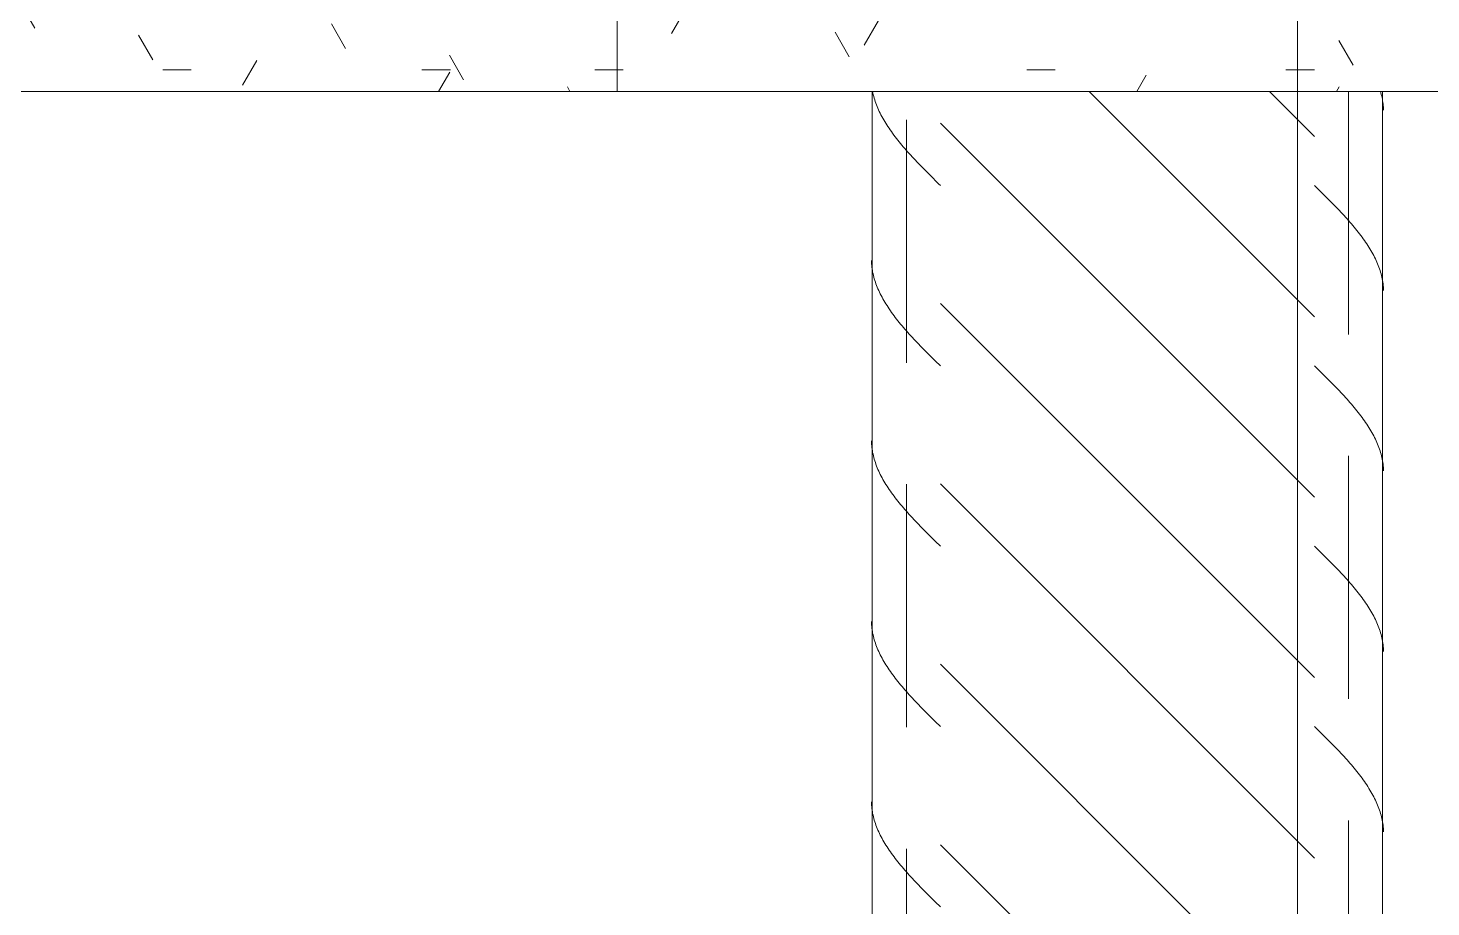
# Model space of a CAD drawing. Extents: x -10459 to 16942, y -13088 to 14608.
# Drawn here: x 5366.1 to 5448.6, y 3231.2 to 3282.9 of the extents above; entities that cross this region are included whole.
import ezdxf

# ---------------------------------------------------------------- set-up
doc = ezdxf.new("R2010")
doc.units = 0
doc.header["$LTSCALE"] = 30
doc.header["$MEASUREMENT"] = 0
doc.linetypes.add("EJE1-1'$0$RLE-PROYECCION", pattern=[0.71438, 0.47625, -0.23813])
doc.layers.get('0').update_dxf_attribs({"linetype": 'CONTINUOUS'})
doc.layers.add("EJE1-1'$0$RLA-ACHURADO", color=30, linetype="EJE1-1'$0$RLE-PROYECCION", lineweight=15, transparency=0.7)
doc.layers.add("EJE1-1'$0$RLA-CONTORNO", color=30, linetype='CONTINUOUS', lineweight=15)
doc.layers.add("EJE1-1'$0$RLA-EJES", color=1, linetype='CONTINUOUS', lineweight=9)
pattern_1 = [(0, (-234.281, -2576.79), (20.32, 5.08), [1.676, -13.564, 1.676, -13.564, -81.28]), (0, (-234.281, -2576.79), (20.32, 5.08), [-30.48, 1.676, -28.804, 1.676, -13.564, -35.56]), (0, (-234.281, -2576.79), (20.32, 5.08), [-76.2, 1.676, -8.484, 1.676, -23.724]), (120, (-226.661, -2574.25), (-14.559409, 15.057636), [1.676, -13.564, 1.676, -13.564, -81.28]), (120, (-226.661, -2574.25), (-14.559409, 15.057636), [-30.48, 1.676, -28.804, 1.676, -13.564, -35.56]), (120, (-226.661, -2574.25), (-14.559409, 15.057636), [-76.2, 1.676, -8.484, 1.676, -23.724]), (240, (-224.121, -2564.09), (-5.760591, -20.137636), [1.676, -13.564, 1.676, -13.564, -81.28]), (240, (-224.121, -2564.09), (-5.760591, -20.137636), [-30.48, 1.676, -28.804, 1.676, -13.564, -35.56]), (240, (-224.121, -2564.09), (-5.760591, -20.137636), [-76.2, 1.676, -8.484, 1.676, -23.724])]

# ---------------------------------------------------------------- blocks, each defined once
blk = doc.blocks.new("EJE1-1'$0$RLA-COLUMNAS-CAJONES - P_M_ 300x300x20-465985-EJE 1-1_")
at = {"layer": "EJE1-1'$0$RLA-ACHURADO"}
for p, q in [((2582.477, 787), (2582.477, 1103)), ((2608.477, 1103), (2608.477, 787))]:
    blk.add_line(p, q, dxfattribs=at)
blk = doc.blocks.new("EJE1-1'$0$FP_1-EJE 1-1_")
at = {"layer": "EJE1-1'$0$RLA-CONTORNO"}
for p, q in [((2610.38, 1102.907), (2610.353, 1103)), ((2610.405, 1102.815), (2610.38, 1102.907)), ((2610.477, 787), (2610.477, 1103)), ((2610.427, 1102.722), (2610.405, 1102.815)), ((2610.448, 1102.63), (2610.427, 1102.722)), ((2610.466, 1102.537), (2610.448, 1102.63)), ((2610.482, 1102.444), (2610.466, 1102.537)), ((2610.496, 1102.352), (2610.482, 1102.444)), ((2610.508, 1102.259), (2610.496, 1102.352)), ((2610.518, 1102.167), (2610.508, 1102.259)), ((2610.526, 1102.074), (2610.518, 1102.167)), ((2610.531, 1101.981), (2610.526, 1102.074)), ((2610.534, 1101.889), (2610.531, 1101.981)), ((2606.577, 1097.375), (2606.477, 1097.473)), ((2606.676, 1097.276), (2606.577, 1097.375)), ((2606.776, 1097.178), (2606.676, 1097.276)), ((2606.875, 1097.08), (2606.776, 1097.178)), ((2606.974, 1096.982), (2606.875, 1097.08)), ((2607.073, 1096.884), (2606.974, 1096.982)), ((2607.171, 1096.785), (2607.073, 1096.884)), ((2607.269, 1096.687), (2607.171, 1096.785)), ((2607.367, 1096.589), (2607.269, 1096.687)), ((2607.463, 1096.491), (2607.367, 1096.589)), ((2607.56, 1096.393), (2607.463, 1096.491)), ((2607.655, 1096.295), (2607.56, 1096.393)), ((2607.75, 1096.196), (2607.655, 1096.295)), ((2607.845, 1096.098), (2607.75, 1096.196)), ((2607.938, 1096), (2607.845, 1096.098)), ((2608.03, 1095.902), (2607.938, 1096)), ((2608.122, 1095.804), (2608.03, 1095.902)), ((2608.212, 1095.706), (2608.122, 1095.804)), ((2608.302, 1095.607), (2608.212, 1095.706)), ((2608.39, 1095.509), (2608.302, 1095.607)), ((2608.478, 1095.411), (2608.39, 1095.509)), ((2608.564, 1095.313), (2608.478, 1095.411)), ((2608.648, 1095.215), (2608.564, 1095.313)), ((2608.732, 1095.117), (2608.648, 1095.215)), ((2608.814, 1095.018), (2608.732, 1095.117)), ((2608.895, 1094.92), (2608.814, 1095.018)), ((2608.974, 1094.822), (2608.895, 1094.92)), ((2609.052, 1094.724), (2608.974, 1094.822)), ((2609.128, 1094.626), (2609.052, 1094.724)), ((2609.203, 1094.527), (2609.128, 1094.626)), ((2609.276, 1094.429), (2609.203, 1094.527)), ((2609.347, 1094.331), (2609.276, 1094.429)), ((2609.416, 1094.233), (2609.347, 1094.331)), ((2609.484, 1094.135), (2609.416, 1094.233)), ((2609.55, 1094.037), (2609.484, 1094.135)), ((2609.614, 1093.938), (2609.55, 1094.037)), ((2609.677, 1093.84), (2609.614, 1093.938)), ((2609.737, 1093.742), (2609.677, 1093.84)), ((2609.795, 1093.644), (2609.737, 1093.742)), ((2609.852, 1093.546), (2609.795, 1093.644)), ((2609.906, 1093.448), (2609.852, 1093.546)), ((2609.958, 1093.349), (2609.906, 1093.448)), ((2610.008, 1093.251), (2609.958, 1093.349)), ((2610.056, 1093.153), (2610.008, 1093.251)), ((2610.102, 1093.055), (2610.056, 1093.153)), ((2610.146, 1092.957), (2610.102, 1093.055)), ((2610.187, 1092.859), (2610.146, 1092.957)), ((2610.227, 1092.76), (2610.187, 1092.859)), ((2610.264, 1092.662), (2610.227, 1092.76)), ((2610.298, 1092.564), (2610.264, 1092.662)), ((2610.331, 1092.466), (2610.298, 1092.564)), ((2610.361, 1092.368), (2610.331, 1092.466)), ((2610.389, 1092.269), (2610.361, 1092.368)), ((2610.414, 1092.171), (2610.389, 1092.269)), ((2610.437, 1092.073), (2610.414, 1092.171)), ((2610.458, 1091.975), (2610.437, 1092.073)), ((2610.476, 1091.877), (2610.458, 1091.975)), ((2610.492, 1091.779), (2610.476, 1091.877)), ((2610.505, 1091.68), (2610.492, 1091.779)), ((2610.516, 1091.582), (2610.505, 1091.68)), ((2610.525, 1091.484), (2610.516, 1091.582)), ((2610.531, 1091.386), (2610.525, 1091.484)), ((2610.534, 1091.288), (2610.531, 1091.386)), ((2606.577, 1086.768), (2606.477, 1086.866)), ((2606.676, 1086.67), (2606.577, 1086.768)), ((2606.776, 1086.572), (2606.676, 1086.67)), ((2606.875, 1086.473), (2606.776, 1086.572)), ((2606.974, 1086.375), (2606.875, 1086.473)), ((2607.073, 1086.277), (2606.974, 1086.375)), ((2607.171, 1086.179), (2607.073, 1086.277)), ((2607.269, 1086.081), (2607.171, 1086.179)), ((2607.367, 1085.983), (2607.269, 1086.081)), ((2607.463, 1085.884), (2607.367, 1085.983)), ((2607.56, 1085.786), (2607.463, 1085.884)), ((2607.655, 1085.688), (2607.56, 1085.786)), ((2607.75, 1085.59), (2607.655, 1085.688)), ((2607.845, 1085.492), (2607.75, 1085.59)), ((2607.938, 1085.393), (2607.845, 1085.492)), ((2608.03, 1085.295), (2607.938, 1085.393)), ((2608.122, 1085.197), (2608.03, 1085.295)), ((2608.212, 1085.099), (2608.122, 1085.197)), ((2608.302, 1085.001), (2608.212, 1085.099)), ((2608.39, 1084.903), (2608.302, 1085.001)), ((2608.478, 1084.804), (2608.39, 1084.903)), ((2608.564, 1084.706), (2608.478, 1084.804)), ((2608.648, 1084.608), (2608.564, 1084.706)), ((2608.732, 1084.51), (2608.648, 1084.608)), ((2608.814, 1084.412), (2608.732, 1084.51)), ((2608.895, 1084.314), (2608.814, 1084.412)), ((2608.974, 1084.215), (2608.895, 1084.314)), ((2609.052, 1084.117), (2608.974, 1084.215)), ((2609.128, 1084.019), (2609.052, 1084.117)), ((2609.203, 1083.921), (2609.128, 1084.019)), ((2609.276, 1083.823), (2609.203, 1083.921)), ((2609.347, 1083.725), (2609.276, 1083.823)), ((2609.416, 1083.626), (2609.347, 1083.725)), ((2609.484, 1083.528), (2609.416, 1083.626)), ((2609.55, 1083.43), (2609.484, 1083.528)), ((2609.614, 1083.332), (2609.55, 1083.43)), ((2609.677, 1083.234), (2609.614, 1083.332)), ((2609.737, 1083.135), (2609.677, 1083.234)), ((2609.795, 1083.037), (2609.737, 1083.135)), ((2609.852, 1082.939), (2609.795, 1083.037)), ((2609.906, 1082.841), (2609.852, 1082.939)), ((2609.958, 1082.743), (2609.906, 1082.841)), ((2610.008, 1082.645), (2609.958, 1082.743)), ((2610.056, 1082.546), (2610.008, 1082.645)), ((2610.102, 1082.448), (2610.056, 1082.546)), ((2610.146, 1082.35), (2610.102, 1082.448)), ((2610.187, 1082.252), (2610.146, 1082.35)), ((2610.227, 1082.154), (2610.187, 1082.252)), ((2610.264, 1082.056), (2610.227, 1082.154)), ((2610.298, 1081.957), (2610.264, 1082.056)), ((2610.331, 1081.859), (2610.298, 1081.957)), ((2610.361, 1081.761), (2610.331, 1081.859)), ((2610.389, 1081.663), (2610.361, 1081.761)), ((2610.414, 1081.565), (2610.389, 1081.663)), ((2610.437, 1081.467), (2610.414, 1081.565)), ((2610.458, 1081.368), (2610.437, 1081.467)), ((2610.476, 1081.27), (2610.458, 1081.368)), ((2610.492, 1081.172), (2610.476, 1081.27)), ((2610.505, 1081.074), (2610.492, 1081.172)), ((2610.516, 1080.976), (2610.505, 1081.074)), ((2610.525, 1080.877), (2610.516, 1080.976)), ((2610.531, 1080.779), (2610.525, 1080.877)), ((2610.534, 1080.681), (2610.531, 1080.779)), ((2606.577, 1076.161), (2606.477, 1076.26)), ((2606.676, 1076.063), (2606.577, 1076.161)), ((2606.776, 1075.965), (2606.676, 1076.063)), ((2606.875, 1075.867), (2606.776, 1075.965)), ((2606.974, 1075.769), (2606.875, 1075.867)), ((2607.073, 1075.67), (2606.974, 1075.769)), ((2607.171, 1075.572), (2607.073, 1075.67)), ((2607.269, 1075.474), (2607.171, 1075.572)), ((2607.367, 1075.376), (2607.269, 1075.474)), ((2607.463, 1075.278), (2607.367, 1075.376)), ((2607.56, 1075.18), (2607.463, 1075.278)), ((2607.655, 1075.081), (2607.56, 1075.18)), ((2607.75, 1074.983), (2607.655, 1075.081)), ((2607.845, 1074.885), (2607.75, 1074.983)), ((2607.938, 1074.787), (2607.845, 1074.885)), ((2608.03, 1074.689), (2607.938, 1074.787)), ((2608.122, 1074.591), (2608.03, 1074.689)), ((2608.212, 1074.492), (2608.122, 1074.591)), ((2608.302, 1074.394), (2608.212, 1074.492)), ((2608.39, 1074.296), (2608.302, 1074.394)), ((2608.478, 1074.198), (2608.39, 1074.296)), ((2608.564, 1074.1), (2608.478, 1074.198)), ((2608.648, 1074.001), (2608.564, 1074.1)), ((2608.732, 1073.903), (2608.648, 1074.001)), ((2608.814, 1073.805), (2608.732, 1073.903)), ((2608.895, 1073.707), (2608.814, 1073.805)), ((2608.974, 1073.609), (2608.895, 1073.707)), ((2609.052, 1073.511), (2608.974, 1073.609)), ((2609.128, 1073.412), (2609.052, 1073.511)), ((2609.203, 1073.314), (2609.128, 1073.412)), ((2609.276, 1073.216), (2609.203, 1073.314)), ((2609.347, 1073.118), (2609.276, 1073.216)), ((2609.416, 1073.02), (2609.347, 1073.118)), ((2609.484, 1072.922), (2609.416, 1073.02)), ((2609.55, 1072.823), (2609.484, 1072.922)), ((2609.614, 1072.725), (2609.55, 1072.823)), ((2609.677, 1072.627), (2609.614, 1072.725)), ((2609.737, 1072.529), (2609.677, 1072.627)), ((2609.795, 1072.431), (2609.737, 1072.529)), ((2609.852, 1072.333), (2609.795, 1072.431)), ((2609.906, 1072.234), (2609.852, 1072.333)), ((2609.958, 1072.136), (2609.906, 1072.234)), ((2610.008, 1072.038), (2609.958, 1072.136)), ((2610.056, 1071.94), (2610.008, 1072.038)), ((2610.102, 1071.842), (2610.056, 1071.94)), ((2610.146, 1071.743), (2610.102, 1071.842)), ((2610.187, 1071.645), (2610.146, 1071.743)), ((2610.227, 1071.547), (2610.187, 1071.645)), ((2610.264, 1071.449), (2610.227, 1071.547)), ((2610.298, 1071.351), (2610.264, 1071.449)), ((2610.331, 1071.253), (2610.298, 1071.351)), ((2610.361, 1071.154), (2610.331, 1071.253)), ((2610.389, 1071.056), (2610.361, 1071.154)), ((2610.414, 1070.958), (2610.389, 1071.056)), ((2610.437, 1070.86), (2610.414, 1070.958)), ((2610.458, 1070.762), (2610.437, 1070.86)), ((2610.476, 1070.664), (2610.458, 1070.762)), ((2610.492, 1070.565), (2610.476, 1070.664)), ((2610.505, 1070.467), (2610.492, 1070.565)), ((2610.516, 1070.369), (2610.505, 1070.467)), ((2610.525, 1070.271), (2610.516, 1070.369)), ((2610.531, 1070.173), (2610.525, 1070.271)), ((2610.534, 1070.075), (2610.531, 1070.173)), ((2606.577, 1065.555), (2606.477, 1065.653)), ((2606.676, 1065.457), (2606.577, 1065.555)), ((2606.776, 1065.358), (2606.676, 1065.457)), ((2606.875, 1065.26), (2606.776, 1065.358)), ((2606.974, 1065.162), (2606.875, 1065.26)), ((2607.073, 1065.064), (2606.974, 1065.162)), ((2607.171, 1064.966), (2607.073, 1065.064)), ((2607.269, 1064.868), (2607.171, 1064.966)), ((2607.367, 1064.769), (2607.269, 1064.868)), ((2607.463, 1064.671), (2607.367, 1064.769)), ((2607.56, 1064.573), (2607.463, 1064.671)), ((2607.655, 1064.475), (2607.56, 1064.573)), ((2607.75, 1064.377), (2607.655, 1064.475)), ((2607.845, 1064.278), (2607.75, 1064.377)), ((2607.938, 1064.18), (2607.845, 1064.278)), ((2608.03, 1064.082), (2607.938, 1064.18)), ((2608.122, 1063.984), (2608.03, 1064.082)), ((2608.212, 1063.886), (2608.122, 1063.984)), ((2608.302, 1063.788), (2608.212, 1063.886)), ((2608.39, 1063.689), (2608.302, 1063.788)), ((2608.478, 1063.591), (2608.39, 1063.689)), ((2608.564, 1063.493), (2608.478, 1063.591)), ((2608.648, 1063.395), (2608.564, 1063.493)), ((2608.732, 1063.297), (2608.648, 1063.395)), ((2608.814, 1063.199), (2608.732, 1063.297)), ((2608.895, 1063.1), (2608.814, 1063.199)), ((2608.974, 1063.002), (2608.895, 1063.1)), ((2609.052, 1062.904), (2608.974, 1063.002)), ((2609.128, 1062.806), (2609.052, 1062.904)), ((2609.203, 1062.708), (2609.128, 1062.806)), ((2609.276, 1062.609), (2609.203, 1062.708)), ((2609.347, 1062.511), (2609.276, 1062.609)), ((2609.416, 1062.413), (2609.347, 1062.511)), ((2609.484, 1062.315), (2609.416, 1062.413)), ((2609.55, 1062.217), (2609.484, 1062.315)), ((2609.614, 1062.119), (2609.55, 1062.217)), ((2609.677, 1062.02), (2609.614, 1062.119)), ((2609.737, 1061.922), (2609.677, 1062.02)), ((2609.795, 1061.824), (2609.737, 1061.922)), ((2609.852, 1061.726), (2609.795, 1061.824)), ((2609.906, 1061.628), (2609.852, 1061.726)), ((2609.958, 1061.53), (2609.906, 1061.628)), ((2610.008, 1061.431), (2609.958, 1061.53)), ((2610.056, 1061.333), (2610.008, 1061.431)), ((2610.102, 1061.235), (2610.056, 1061.333)), ((2610.146, 1061.137), (2610.102, 1061.235)), ((2610.187, 1061.039), (2610.146, 1061.137)), ((2610.227, 1060.941), (2610.187, 1061.039)), ((2610.264, 1060.842), (2610.227, 1060.941)), ((2610.298, 1060.744), (2610.264, 1060.842)), ((2610.331, 1060.646), (2610.298, 1060.744)), ((2610.361, 1060.548), (2610.331, 1060.646)), ((2610.389, 1060.45), (2610.361, 1060.548)), ((2610.414, 1060.351), (2610.389, 1060.45)), ((2610.437, 1060.253), (2610.414, 1060.351)), ((2610.458, 1060.155), (2610.437, 1060.253)), ((2610.476, 1060.057), (2610.458, 1060.155)), ((2610.492, 1059.959), (2610.476, 1060.057)), ((2610.505, 1059.861), (2610.492, 1059.959)), ((2610.516, 1059.762), (2610.505, 1059.861)), ((2610.525, 1059.664), (2610.516, 1059.762)), ((2610.531, 1059.566), (2610.525, 1059.664)), ((2610.534, 1059.468), (2610.531, 1059.566))]:
    blk.add_line(p, q, dxfattribs=at)
blk = doc.blocks.new("EJE1-1'$0$FP_2-EJE 1-1_")
at = {"layer": "EJE1-1'$0$RLA-CONTORNO"}
for p, q in [((2580.477, 1103), (2580.477, 837.919)), ((2580.511, 1102.901), (2580.491, 1103)), ((2580.534, 1102.803), (2580.511, 1102.901)), ((2580.559, 1102.704), (2580.534, 1102.803)), ((2580.586, 1102.605), (2580.559, 1102.704)), ((2580.616, 1102.507), (2580.586, 1102.605)), ((2580.648, 1102.408), (2580.616, 1102.507)), ((2580.682, 1102.309), (2580.648, 1102.408)), ((2580.718, 1102.21), (2580.682, 1102.309)), ((2580.757, 1102.112), (2580.718, 1102.21)), ((2580.798, 1102.013), (2580.757, 1102.112)), ((2580.842, 1101.914), (2580.798, 1102.013)), ((2580.887, 1101.816), (2580.842, 1101.914)), ((2580.935, 1101.717), (2580.887, 1101.816)), ((2580.985, 1101.618), (2580.935, 1101.717)), ((2581.037, 1101.52), (2580.985, 1101.618)), ((2581.091, 1101.421), (2581.037, 1101.52)), ((2581.148, 1101.322), (2581.091, 1101.421)), ((2581.206, 1101.224), (2581.148, 1101.322)), ((2581.266, 1101.125), (2581.206, 1101.224)), ((2581.328, 1101.026), (2581.266, 1101.125)), ((2581.392, 1100.927), (2581.328, 1101.026)), ((2581.458, 1100.829), (2581.392, 1100.927)), ((2581.526, 1100.73), (2581.458, 1100.829)), ((2581.596, 1100.631), (2581.526, 1100.73)), ((2581.667, 1100.533), (2581.596, 1100.631)), ((2581.74, 1100.434), (2581.667, 1100.533)), ((2581.815, 1100.335), (2581.74, 1100.434)), ((2581.891, 1100.237), (2581.815, 1100.335)), ((2581.969, 1100.138), (2581.891, 1100.237)), ((2582.049, 1100.039), (2581.969, 1100.138)), ((2582.13, 1099.94), (2582.049, 1100.039)), ((2582.212, 1099.842), (2582.13, 1099.94)), ((2582.296, 1099.743), (2582.212, 1099.842)), ((2582.381, 1099.644), (2582.296, 1099.743)), ((2582.467, 1099.546), (2582.381, 1099.644)), ((2582.555, 1099.447), (2582.467, 1099.546)), ((2582.644, 1099.348), (2582.555, 1099.447)), ((2582.734, 1099.25), (2582.644, 1099.348)), ((2582.825, 1099.151), (2582.734, 1099.25)), ((2582.917, 1099.052), (2582.825, 1099.151)), ((2583.009, 1098.954), (2582.917, 1099.052)), ((2583.103, 1098.855), (2583.009, 1098.954)), ((2583.198, 1098.756), (2583.103, 1098.855)), ((2583.293, 1098.657), (2583.198, 1098.756)), ((2583.389, 1098.559), (2583.293, 1098.657)), ((2583.486, 1098.46), (2583.389, 1098.559)), ((2583.584, 1098.361), (2583.486, 1098.46)), ((2583.681, 1098.263), (2583.584, 1098.361)), ((2583.78, 1098.164), (2583.681, 1098.263)), ((2583.879, 1098.065), (2583.78, 1098.164)), ((2583.978, 1097.967), (2583.879, 1098.065)), ((2584.077, 1097.868), (2583.978, 1097.967)), ((2584.177, 1097.769), (2584.077, 1097.868)), ((2584.277, 1097.671), (2584.177, 1097.769)), ((2584.377, 1097.572), (2584.277, 1097.671)), ((2584.477, 1097.473), (2584.377, 1097.572)), ((2580.424, 1092.953), (2580.42, 1093.052)), ((2580.43, 1092.855), (2580.424, 1092.953)), ((2580.439, 1092.757), (2580.43, 1092.855)), ((2580.45, 1092.659), (2580.439, 1092.757)), ((2580.463, 1092.561), (2580.45, 1092.659)), ((2580.479, 1092.463), (2580.463, 1092.561)), ((2580.497, 1092.364), (2580.479, 1092.463)), ((2580.518, 1092.266), (2580.497, 1092.364)), ((2580.541, 1092.168), (2580.518, 1092.266)), ((2580.566, 1092.07), (2580.541, 1092.168)), ((2580.594, 1091.972), (2580.566, 1092.07)), ((2580.624, 1091.873), (2580.594, 1091.972)), ((2580.656, 1091.775), (2580.624, 1091.873)), ((2580.691, 1091.677), (2580.656, 1091.775)), ((2580.728, 1091.579), (2580.691, 1091.677)), ((2580.767, 1091.481), (2580.728, 1091.579)), ((2580.809, 1091.383), (2580.767, 1091.481)), ((2580.852, 1091.284), (2580.809, 1091.383)), ((2580.898, 1091.186), (2580.852, 1091.284)), ((2580.946, 1091.088), (2580.898, 1091.186)), ((2580.996, 1090.99), (2580.946, 1091.088)), ((2581.049, 1090.892), (2580.996, 1090.99)), ((2581.103, 1090.794), (2581.049, 1090.892)), ((2581.159, 1090.695), (2581.103, 1090.794)), ((2581.218, 1090.597), (2581.159, 1090.695)), ((2581.278, 1090.499), (2581.218, 1090.597)), ((2581.34, 1090.401), (2581.278, 1090.499)), ((2581.404, 1090.303), (2581.34, 1090.401)), ((2581.47, 1090.204), (2581.404, 1090.303)), ((2581.538, 1090.106), (2581.47, 1090.204)), ((2581.608, 1090.008), (2581.538, 1090.106)), ((2581.679, 1089.91), (2581.608, 1090.008)), ((2581.752, 1089.812), (2581.679, 1089.91)), ((2581.827, 1089.714), (2581.752, 1089.812)), ((2581.903, 1089.615), (2581.827, 1089.714)), ((2581.981, 1089.517), (2581.903, 1089.615)), ((2582.06, 1089.419), (2581.981, 1089.517)), ((2582.141, 1089.321), (2582.06, 1089.419)), ((2582.223, 1089.223), (2582.141, 1089.321)), ((2582.306, 1089.125), (2582.223, 1089.223)), ((2582.391, 1089.026), (2582.306, 1089.125)), ((2582.477, 1088.928), (2582.391, 1089.026)), ((2582.564, 1088.83), (2582.477, 1088.928)), ((2582.653, 1088.732), (2582.564, 1088.83)), ((2582.742, 1088.634), (2582.653, 1088.732)), ((2582.833, 1088.536), (2582.742, 1088.634)), ((2582.924, 1088.437), (2582.833, 1088.536)), ((2583.017, 1088.339), (2582.924, 1088.437)), ((2583.11, 1088.241), (2583.017, 1088.339)), ((2583.204, 1088.143), (2583.11, 1088.241)), ((2583.299, 1088.045), (2583.204, 1088.143)), ((2583.395, 1087.946), (2583.299, 1088.045)), ((2583.491, 1087.848), (2583.395, 1087.946)), ((2583.588, 1087.75), (2583.491, 1087.848)), ((2583.686, 1087.652), (2583.588, 1087.75)), ((2583.784, 1087.554), (2583.686, 1087.652)), ((2583.882, 1087.456), (2583.784, 1087.554)), ((2583.981, 1087.357), (2583.882, 1087.456)), ((2584.08, 1087.259), (2583.981, 1087.357)), ((2584.179, 1087.161), (2584.08, 1087.259)), ((2584.278, 1087.063), (2584.179, 1087.161)), ((2584.378, 1086.965), (2584.278, 1087.063)), ((2584.477, 1086.867), (2584.378, 1086.965)), ((2580.424, 1082.347), (2580.42, 1082.445)), ((2580.43, 1082.249), (2580.424, 1082.347)), ((2580.439, 1082.15), (2580.43, 1082.249)), ((2580.45, 1082.052), (2580.439, 1082.15)), ((2580.463, 1081.954), (2580.45, 1082.052)), ((2580.479, 1081.856), (2580.463, 1081.954)), ((2580.497, 1081.758), (2580.479, 1081.856)), ((2580.518, 1081.66), (2580.497, 1081.758)), ((2580.541, 1081.561), (2580.518, 1081.66)), ((2580.566, 1081.463), (2580.541, 1081.561)), ((2580.594, 1081.365), (2580.566, 1081.463)), ((2580.624, 1081.267), (2580.594, 1081.365)), ((2580.656, 1081.169), (2580.624, 1081.267)), ((2580.691, 1081.071), (2580.656, 1081.169)), ((2580.728, 1080.972), (2580.691, 1081.071)), ((2580.767, 1080.874), (2580.728, 1080.972)), ((2580.809, 1080.776), (2580.767, 1080.874)), ((2580.852, 1080.678), (2580.809, 1080.776)), ((2580.898, 1080.58), (2580.852, 1080.678)), ((2580.946, 1080.481), (2580.898, 1080.58)), ((2580.996, 1080.383), (2580.946, 1080.481)), ((2581.049, 1080.285), (2580.996, 1080.383)), ((2581.103, 1080.187), (2581.049, 1080.285)), ((2581.159, 1080.089), (2581.103, 1080.187)), ((2581.218, 1079.991), (2581.159, 1080.089)), ((2581.278, 1079.892), (2581.218, 1079.991)), ((2581.34, 1079.794), (2581.278, 1079.892)), ((2581.404, 1079.696), (2581.34, 1079.794)), ((2581.47, 1079.598), (2581.404, 1079.696)), ((2581.538, 1079.5), (2581.47, 1079.598)), ((2581.608, 1079.402), (2581.538, 1079.5)), ((2581.679, 1079.303), (2581.608, 1079.402)), ((2581.752, 1079.205), (2581.679, 1079.303)), ((2581.827, 1079.107), (2581.752, 1079.205)), ((2581.903, 1079.009), (2581.827, 1079.107)), ((2581.981, 1078.911), (2581.903, 1079.009)), ((2582.06, 1078.812), (2581.981, 1078.911)), ((2582.141, 1078.714), (2582.06, 1078.812)), ((2582.223, 1078.616), (2582.141, 1078.714)), ((2582.306, 1078.518), (2582.223, 1078.616)), ((2582.391, 1078.42), (2582.306, 1078.518)), ((2582.477, 1078.322), (2582.391, 1078.42)), ((2582.564, 1078.223), (2582.477, 1078.322)), ((2582.653, 1078.125), (2582.564, 1078.223)), ((2582.742, 1078.027), (2582.653, 1078.125)), ((2582.833, 1077.929), (2582.742, 1078.027)), ((2582.924, 1077.831), (2582.833, 1077.929)), ((2583.017, 1077.733), (2582.924, 1077.831)), ((2583.11, 1077.634), (2583.017, 1077.733)), ((2583.204, 1077.536), (2583.11, 1077.634)), ((2583.299, 1077.438), (2583.204, 1077.536)), ((2583.395, 1077.34), (2583.299, 1077.438)), ((2583.491, 1077.242), (2583.395, 1077.34)), ((2583.588, 1077.144), (2583.491, 1077.242)), ((2583.686, 1077.045), (2583.588, 1077.144)), ((2583.784, 1076.947), (2583.686, 1077.045)), ((2583.882, 1076.849), (2583.784, 1076.947)), ((2583.981, 1076.751), (2583.882, 1076.849)), ((2584.08, 1076.653), (2583.981, 1076.751)), ((2584.179, 1076.554), (2584.08, 1076.653)), ((2584.278, 1076.456), (2584.179, 1076.554)), ((2584.378, 1076.358), (2584.278, 1076.456)), ((2584.477, 1076.26), (2584.378, 1076.358)), ((2580.424, 1071.74), (2580.42, 1071.838)), ((2580.43, 1071.642), (2580.424, 1071.74)), ((2580.439, 1071.544), (2580.43, 1071.642)), ((2580.45, 1071.446), (2580.439, 1071.544)), ((2580.463, 1071.347), (2580.45, 1071.446)), ((2580.479, 1071.249), (2580.463, 1071.347)), ((2580.497, 1071.151), (2580.479, 1071.249)), ((2580.518, 1071.053), (2580.497, 1071.151)), ((2580.541, 1070.955), (2580.518, 1071.053)), ((2580.566, 1070.857), (2580.541, 1070.955)), ((2580.594, 1070.758), (2580.566, 1070.857)), ((2580.624, 1070.66), (2580.594, 1070.758)), ((2580.656, 1070.562), (2580.624, 1070.66)), ((2580.691, 1070.464), (2580.656, 1070.562)), ((2580.728, 1070.366), (2580.691, 1070.464)), ((2580.767, 1070.268), (2580.728, 1070.366)), ((2580.809, 1070.169), (2580.767, 1070.268)), ((2580.852, 1070.071), (2580.809, 1070.169)), ((2580.898, 1069.973), (2580.852, 1070.071)), ((2580.946, 1069.875), (2580.898, 1069.973)), ((2580.996, 1069.777), (2580.946, 1069.875)), ((2581.049, 1069.679), (2580.996, 1069.777)), ((2581.103, 1069.58), (2581.049, 1069.679)), ((2581.159, 1069.482), (2581.103, 1069.58)), ((2581.218, 1069.384), (2581.159, 1069.482)), ((2581.278, 1069.286), (2581.218, 1069.384)), ((2581.34, 1069.188), (2581.278, 1069.286)), ((2581.404, 1069.089), (2581.34, 1069.188)), ((2581.47, 1068.991), (2581.404, 1069.089)), ((2581.538, 1068.893), (2581.47, 1068.991)), ((2581.608, 1068.795), (2581.538, 1068.893)), ((2581.679, 1068.697), (2581.608, 1068.795)), ((2581.752, 1068.599), (2581.679, 1068.697)), ((2581.827, 1068.5), (2581.752, 1068.599)), ((2581.903, 1068.402), (2581.827, 1068.5)), ((2581.981, 1068.304), (2581.903, 1068.402)), ((2582.06, 1068.206), (2581.981, 1068.304)), ((2582.141, 1068.108), (2582.06, 1068.206)), ((2582.223, 1068.01), (2582.141, 1068.108)), ((2582.306, 1067.911), (2582.223, 1068.01)), ((2582.391, 1067.813), (2582.306, 1067.911)), ((2582.477, 1067.715), (2582.391, 1067.813)), ((2582.564, 1067.617), (2582.477, 1067.715)), ((2582.653, 1067.519), (2582.564, 1067.617)), ((2582.742, 1067.42), (2582.653, 1067.519)), ((2582.833, 1067.322), (2582.742, 1067.42)), ((2582.924, 1067.224), (2582.833, 1067.322)), ((2583.017, 1067.126), (2582.924, 1067.224)), ((2583.11, 1067.028), (2583.017, 1067.126)), ((2583.204, 1066.93), (2583.11, 1067.028)), ((2583.299, 1066.831), (2583.204, 1066.93)), ((2583.395, 1066.733), (2583.299, 1066.831)), ((2583.491, 1066.635), (2583.395, 1066.733)), ((2583.588, 1066.537), (2583.491, 1066.635)), ((2583.686, 1066.439), (2583.588, 1066.537)), ((2583.784, 1066.341), (2583.686, 1066.439)), ((2583.882, 1066.242), (2583.784, 1066.341)), ((2583.981, 1066.144), (2583.882, 1066.242)), ((2584.08, 1066.046), (2583.981, 1066.144)), ((2584.179, 1065.948), (2584.08, 1066.046)), ((2584.278, 1065.85), (2584.179, 1065.948)), ((2584.378, 1065.752), (2584.278, 1065.85)), ((2584.477, 1065.653), (2584.378, 1065.752)), ((2580.424, 1061.134), (2580.42, 1061.232)), ((2580.43, 1061.035), (2580.424, 1061.134)), ((2580.439, 1060.937), (2580.43, 1061.035)), ((2580.45, 1060.839), (2580.439, 1060.937)), ((2580.463, 1060.741), (2580.45, 1060.839)), ((2580.479, 1060.643), (2580.463, 1060.741)), ((2580.497, 1060.545), (2580.479, 1060.643)), ((2580.518, 1060.446), (2580.497, 1060.545)), ((2580.541, 1060.348), (2580.518, 1060.446)), ((2580.566, 1060.25), (2580.541, 1060.348)), ((2580.594, 1060.152), (2580.566, 1060.25)), ((2580.624, 1060.054), (2580.594, 1060.152)), ((2580.656, 1059.955), (2580.624, 1060.054)), ((2580.691, 1059.857), (2580.656, 1059.955)), ((2580.728, 1059.759), (2580.691, 1059.857)), ((2580.767, 1059.661), (2580.728, 1059.759)), ((2580.809, 1059.563), (2580.767, 1059.661)), ((2580.852, 1059.465), (2580.809, 1059.563)), ((2580.898, 1059.366), (2580.852, 1059.465)), ((2580.946, 1059.268), (2580.898, 1059.366)), ((2580.996, 1059.17), (2580.946, 1059.268)), ((2581.049, 1059.072), (2580.996, 1059.17)), ((2581.103, 1058.974), (2581.049, 1059.072)), ((2581.159, 1058.876), (2581.103, 1058.974)), ((2581.218, 1058.777), (2581.159, 1058.876)), ((2581.278, 1058.679), (2581.218, 1058.777)), ((2581.34, 1058.581), (2581.278, 1058.679)), ((2581.404, 1058.483), (2581.34, 1058.581)), ((2581.47, 1058.385), (2581.404, 1058.483)), ((2581.538, 1058.287), (2581.47, 1058.385)), ((2581.608, 1058.188), (2581.538, 1058.287)), ((2581.679, 1058.09), (2581.608, 1058.188)), ((2581.752, 1057.992), (2581.679, 1058.09)), ((2581.827, 1057.894), (2581.752, 1057.992)), ((2581.903, 1057.796), (2581.827, 1057.894)), ((2581.981, 1057.697), (2581.903, 1057.796)), ((2582.06, 1057.599), (2581.981, 1057.697)), ((2582.141, 1057.501), (2582.06, 1057.599)), ((2582.223, 1057.403), (2582.141, 1057.501)), ((2582.306, 1057.305), (2582.223, 1057.403)), ((2582.391, 1057.207), (2582.306, 1057.305)), ((2582.477, 1057.108), (2582.391, 1057.207)), ((2582.564, 1057.01), (2582.477, 1057.108)), ((2582.653, 1056.912), (2582.564, 1057.01)), ((2582.742, 1056.814), (2582.653, 1056.912)), ((2582.833, 1056.716), (2582.742, 1056.814)), ((2582.924, 1056.618), (2582.833, 1056.716)), ((2583.017, 1056.519), (2582.924, 1056.618)), ((2583.11, 1056.421), (2583.017, 1056.519)), ((2583.204, 1056.323), (2583.11, 1056.421)), ((2583.299, 1056.225), (2583.204, 1056.323)), ((2583.395, 1056.127), (2583.299, 1056.225)), ((2583.491, 1056.028), (2583.395, 1056.127)), ((2583.588, 1055.93), (2583.491, 1056.028)), ((2583.686, 1055.832), (2583.588, 1055.93)), ((2583.784, 1055.734), (2583.686, 1055.832)), ((2583.882, 1055.636), (2583.784, 1055.734)), ((2583.981, 1055.538), (2583.882, 1055.636)), ((2584.08, 1055.439), (2583.981, 1055.538)), ((2584.179, 1055.341), (2584.08, 1055.439)), ((2584.278, 1055.243), (2584.179, 1055.341)), ((2584.378, 1055.145), (2584.278, 1055.243)), ((2584.477, 1055.047), (2584.378, 1055.145))]:
    blk.add_line(p, q, dxfattribs=at)
blk = doc.blocks.new("EJE1-1'")
at = {"layer": "EJE1-1'$0$RLA-ACHURADO"}
h = blk.add_hatch(dxfattribs=at)
h.set_pattern_fill('SAND - DENSE', color=256, style=0, pattern_type=2)
h.set_pattern_definition(pattern_1)
h.paths.add_polyline_path([(2140.481, 1103), (2565.477, 1103), (2565.477, 1171), (2380.481, 1171), (2380.481, 1123), (2340.481, 1123), (2340.481, 1171), (2140.481, 1171), (2140.481, 1168)], flags=0)
h = blk.add_hatch(dxfattribs=at)
h.set_pattern_fill('SAND - DENSE', color=256, style=0, pattern_type=2)
h.set_pattern_definition(pattern_1)
h.paths.add_polyline_path([(2565.477, 1103), (2625.477, 1103), (2625.477, 1171), (2565.477, 1171), (2565.477, 1142.612)], flags=0)
h = blk.add_hatch(dxfattribs=at)
h.set_pattern_fill('RLE-ELEMENTOS METALICOS', color=256, style=0, pattern_type=2)
h.set_pattern_definition([(135, (-234.281, -2576.79), (-5.303301, -5.303301), [])])
h.paths.add_polyline_path([(2606.477, 787), (2606.477, 1103), (2584.477, 1103), (2584.477, 787), (2593.698, 787)], flags=0)
at = {"layer": "EJE1-1'$0$RLA-CONTORNO"}
for p, q in [((2565.477, 1171), (2565.477, 1103)), ((2140.481, 1103), (2565.477, 1103)), ((2565.477, 1103), (2625.477, 1103))]:
    blk.add_line(p, q, dxfattribs=at)
at = {"layer": "EJE1-1'$0$RLA-EJES"}
blk.add_line((2605.481, 599.295), (2605.481, 1463), dxfattribs=at)
at = {"layer": "EJE1-1'$0$RLA-CONTORNO"}
for name in ["EJE1-1'$0$FP_2-EJE 1-1_", "EJE1-1'$0$RLA-COLUMNAS-CAJONES - P_M_ 300x300x20-465985-EJE 1-1_", "EJE1-1'$0$FP_1-EJE 1-1_"]:
    blk.add_blockref(name, (0, 0), dxfattribs=at)

msp = doc.modelspace()

# ---------------------------------------------------------------- block references
msp.add_blockref("EJE1-1'", (2835.3, 2176.191))

doc.saveas('drawing.dxf')
